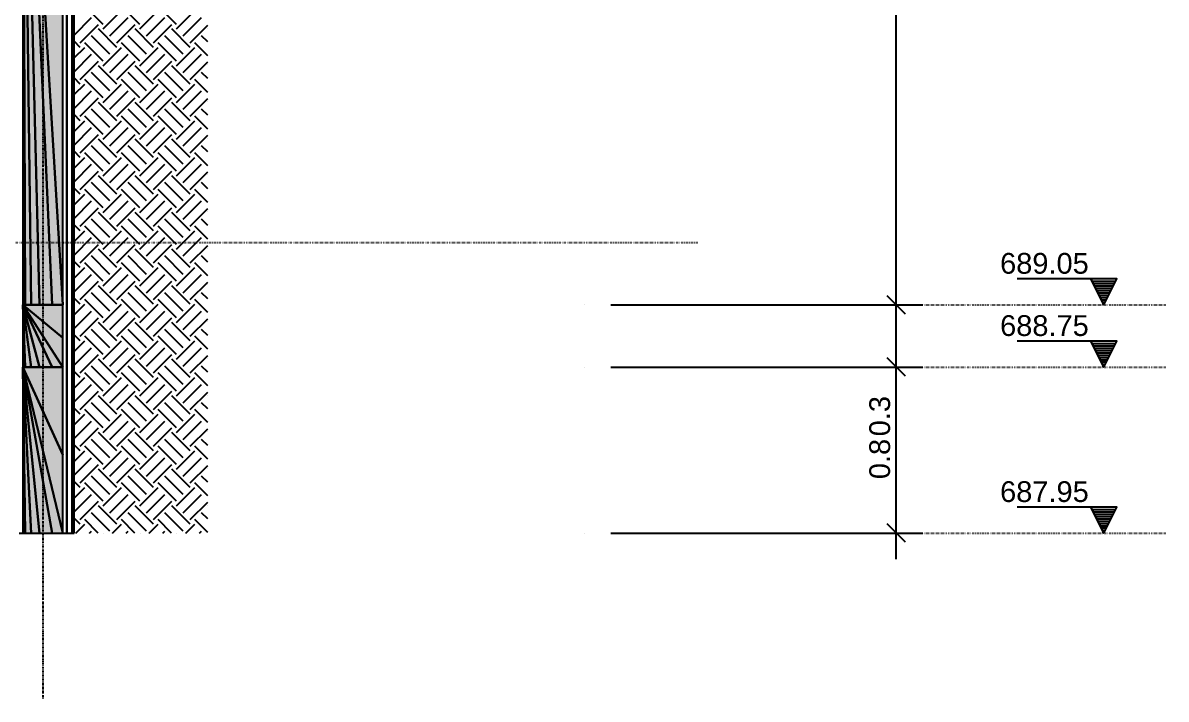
# Model space of a CAD drawing. Extents: x 37185 to 43130, y -8131 to -3926.
# Drawn here: x 40159.9 to 40527.1, y -7787.2 to -7569.9 of the extents above; entities that cross this region are included whole.
import ezdxf

# ---------------------------------------------------------------- set-up
doc = ezdxf.new("R2010")
doc.units = 0
doc.header["$MEASUREMENT"] = 0
doc.linetypes.add('ESTILO_TQS_0002', pattern=[0.4, 0.1, -0.3])
doc.linetypes.add('ESTILO_TQS_0004', pattern=[1.12, 0.5, -0.2, 0.01, -0.2, 0.01, -0.2])
for name, color, linetype in [('36', 253, 'CONTINUOUS'), ('47', 15, 'CONTINUOUS'), ('48', 4, 'CONTINUOUS'), ('52', 3, 'CONTINUOUS'), ('67', 7, 'CONTINUOUS'), ('70', 160, 'CONTINUOUS'), ('75', 9, 'CONTINUOUS'), ('79', 12, 'CONTINUOUS'), ('96', 252, 'CONTINUOUS')]:
    doc.layers.add(name, color=color, linetype=linetype)
doc.styles.add('TQS_ARIAL', font='arial.ttf')

msp = doc.modelspace()

# ---------------------------------------------------------------- linework, layer by layer
at = {"layer": '36', "linetype": 'Continuous'}
for p, q in [((40511.24, -7725.5), (40479.24, -7725.5)), ((40507.07, -7733.84), (40502.9, -7725.5)), ((40507.07, -7733.84), (40511.24, -7725.5)), ((40503.28, -7726.25), (40510.87, -7726.25)), ((40503.65, -7726.99), (40510.49, -7726.99)), ((40504.02, -7727.73), (40510.12, -7727.73)), ((40504.39, -7728.48), (40509.75, -7728.48)), ((40504.76, -7729.22), (40509.38, -7729.22)), ((40505.13, -7729.96), (40509.01, -7729.96)), ((40505.5, -7730.7), (40508.64, -7730.7)), ((40505.88, -7731.45), (40508.26, -7731.45)), ((40506.25, -7732.19), (40507.89, -7732.19)), ((40506.62, -7732.93), (40507.52, -7732.93))]:
    msp.add_line(p, q, dxfattribs=at)
at = {"layer": '47', "linetype": 'Continuous'}
for p, q in [((40185.63, -7570.41), (40179.74, -7564.52)), ((40185.63, -7571.88), (40191.53, -7565.99)), ((40197.42, -7570.41), (40191.53, -7564.52)), ((40197.42, -7571.88), (40203.31, -7565.99)), ((40209.2, -7570.41), (40203.31, -7564.52)), ((40209.2, -7571.88), (40215.1, -7565.99)), ((40176.32, -7573.83), (40181.95, -7568.2)), ((40178.27, -7576.3), (40184.16, -7570.41)), ((40187.84, -7574.09), (40193.74, -7568.2)), ((40190.05, -7576.3), (40195.95, -7570.41)), ((40199.63, -7574.09), (40205.52, -7568.2)), ((40201.84, -7576.3), (40207.73, -7570.41)), ((40211.41, -7574.09), (40217.31, -7568.2)), ((40213.62, -7576.3), (40219.25, -7570.68)), ((40187.84, -7579.99), (40181.95, -7574.09)), ((40190.05, -7577.78), (40184.16, -7571.88)), ((40199.63, -7579.99), (40193.74, -7574.09)), ((40201.84, -7577.78), (40195.95, -7571.88)), ((40211.41, -7579.99), (40205.52, -7574.09)), ((40213.62, -7577.78), (40207.73, -7571.88)), ((40219.25, -7576.04), (40217.31, -7574.09)), ((40219.25, -7571.62), (40219.25, -7571.62)), ((40178.27, -7577.78), (40176.32, -7575.83)), ((40176.32, -7581.2), (40179.74, -7577.78)), ((40176.32, -7578.25), (40176.32, -7578.25)), ((40185.63, -7582.2), (40179.74, -7576.3)), ((40185.63, -7583.67), (40191.53, -7577.78)), ((40197.42, -7582.2), (40191.53, -7576.3)), ((40197.42, -7583.67), (40203.31, -7577.78)), ((40209.2, -7582.2), (40203.31, -7576.3)), ((40209.2, -7583.67), (40215.1, -7577.78)), ((40219.25, -7580.46), (40215.1, -7576.3)), ((40176.32, -7585.62), (40181.95, -7579.99)), ((40178.27, -7588.09), (40184.16, -7582.2)), ((40187.84, -7585.88), (40193.74, -7579.99)), ((40190.05, -7588.09), (40195.95, -7582.2)), ((40199.63, -7585.88), (40205.52, -7579.99)), ((40201.84, -7588.09), (40207.73, -7582.2)), ((40211.41, -7585.88), (40217.31, -7579.99)), ((40187.84, -7591.77), (40181.95, -7585.88)), ((40190.05, -7589.56), (40184.16, -7583.67)), ((40199.63, -7591.77), (40193.74, -7585.88)), ((40201.84, -7589.56), (40195.95, -7583.67)), ((40211.41, -7591.77), (40205.52, -7585.88)), ((40213.62, -7589.56), (40207.73, -7583.67)), ((40213.62, -7588.09), (40219.25, -7582.46)), ((40219.25, -7587.82), (40217.31, -7585.88)), ((40219.25, -7583.4), (40219.25, -7583.4)), ((40178.27, -7589.56), (40176.32, -7587.61)), ((40176.32, -7592.98), (40179.74, -7589.56)), ((40185.63, -7593.98), (40179.74, -7588.09)), ((40185.63, -7595.45), (40191.53, -7589.56)), ((40197.42, -7593.98), (40191.53, -7588.09)), ((40197.42, -7595.45), (40203.31, -7589.56)), ((40209.2, -7593.98), (40203.31, -7588.09)), ((40209.2, -7595.45), (40215.1, -7589.56)), ((40219.25, -7592.24), (40215.1, -7588.09)), ((40176.32, -7590.04), (40176.32, -7590.04)), ((40176.32, -7597.4), (40181.95, -7591.77)), ((40187.84, -7597.66), (40193.74, -7591.77)), ((40199.63, -7597.66), (40205.52, -7591.77)), ((40211.41, -7597.66), (40217.31, -7591.77)), ((40178.27, -7599.87), (40184.16, -7593.98)), ((40190.05, -7601.35), (40184.16, -7595.45)), ((40190.05, -7599.87), (40195.95, -7593.98)), ((40201.84, -7601.35), (40195.95, -7595.45)), ((40201.84, -7599.87), (40207.73, -7593.98)), ((40213.62, -7601.35), (40207.73, -7595.45)), ((40213.62, -7599.87), (40219.25, -7594.25)), ((40219.25, -7595.19), (40219.25, -7595.19)), ((40178.27, -7601.35), (40176.32, -7599.4)), ((40185.63, -7605.77), (40179.74, -7599.87)), ((40187.84, -7603.56), (40181.95, -7597.66)), ((40197.42, -7605.77), (40191.53, -7599.87)), ((40199.63, -7603.56), (40193.74, -7597.66)), ((40209.2, -7605.77), (40203.31, -7599.87)), ((40211.41, -7603.56), (40205.52, -7597.66)), ((40219.25, -7604.03), (40215.1, -7599.87)), ((40219.25, -7599.61), (40217.31, -7597.66)), ((40176.32, -7604.77), (40179.74, -7601.35)), ((40176.32, -7601.82), (40176.32, -7601.82)), ((40176.32, -7609.19), (40181.95, -7603.56)), ((40185.63, -7607.24), (40191.53, -7601.35)), ((40187.84, -7609.45), (40193.74, -7603.56)), ((40197.42, -7607.24), (40203.31, -7601.35)), ((40199.63, -7609.45), (40205.52, -7603.56)), ((40209.2, -7607.24), (40215.1, -7601.35)), ((40211.41, -7609.45), (40217.31, -7603.56)), ((40178.27, -7611.66), (40184.16, -7605.77)), ((40190.05, -7613.13), (40184.16, -7607.24)), ((40190.05, -7611.66), (40195.95, -7605.77)), ((40201.84, -7613.13), (40195.95, -7607.24)), ((40201.84, -7611.66), (40207.73, -7605.77)), ((40213.62, -7613.13), (40207.73, -7607.24)), ((40213.62, -7611.66), (40219.25, -7606.03)), ((40219.25, -7606.97), (40219.25, -7606.97)), ((40178.27, -7613.13), (40176.32, -7611.18)), ((40185.63, -7617.55), (40179.74, -7611.66)), ((40187.84, -7615.34), (40181.95, -7609.45)), ((40197.42, -7617.55), (40191.53, -7611.66)), ((40199.63, -7615.34), (40193.74, -7609.45)), ((40209.2, -7617.55), (40203.31, -7611.66)), ((40211.41, -7615.34), (40205.52, -7609.45)), ((40219.25, -7615.81), (40215.1, -7611.66)), ((40219.25, -7611.39), (40217.31, -7609.45)), ((40176.32, -7616.55), (40179.74, -7613.13)), ((40176.32, -7613.61), (40176.32, -7613.61)), ((40176.32, -7620.97), (40181.95, -7615.34)), ((40185.63, -7619.02), (40191.53, -7613.13)), ((40187.84, -7621.23), (40193.74, -7615.34)), ((40197.42, -7619.02), (40203.31, -7613.13)), ((40199.63, -7621.23), (40205.52, -7615.34)), ((40209.2, -7619.02), (40215.1, -7613.13)), ((40211.41, -7621.23), (40217.31, -7615.34)), ((40178.27, -7623.44), (40184.16, -7617.55)), ((40190.05, -7624.92), (40184.16, -7619.02)), ((40190.05, -7623.44), (40195.95, -7617.55)), ((40201.84, -7624.92), (40195.95, -7619.02)), ((40201.84, -7623.44), (40207.73, -7617.55)), ((40213.62, -7624.92), (40207.73, -7619.02)), ((40213.62, -7623.44), (40219.25, -7617.82)), ((40219.25, -7618.76), (40219.25, -7618.76)), ((40187.84, -7627.13), (40181.95, -7621.23)), ((40199.63, -7627.13), (40193.74, -7621.23)), ((40211.41, -7627.13), (40205.52, -7621.23)), ((40219.25, -7623.18), (40217.31, -7621.23)), ((40178.27, -7624.92), (40176.32, -7622.97)), ((40176.32, -7628.34), (40179.74, -7624.92)), ((40176.32, -7625.39), (40176.32, -7625.39)), ((40185.63, -7629.34), (40179.74, -7623.44)), ((40185.63, -7630.81), (40191.53, -7624.92)), ((40197.42, -7629.34), (40191.53, -7623.44)), ((40197.42, -7630.81), (40203.31, -7624.92)), ((40209.2, -7629.34), (40203.31, -7623.44)), ((40209.2, -7630.81), (40215.1, -7624.92)), ((40219.25, -7627.6), (40215.1, -7623.44)), ((40176.32, -7632.76), (40181.95, -7627.13)), ((40178.27, -7635.23), (40184.16, -7629.34)), ((40187.84, -7633.02), (40193.74, -7627.13)), ((40190.05, -7635.23), (40195.95, -7629.34)), ((40199.63, -7633.02), (40205.52, -7627.13)), ((40201.84, -7635.23), (40207.73, -7629.34)), ((40211.41, -7633.02), (40217.31, -7627.13)), ((40213.62, -7635.23), (40219.25, -7629.6)), ((40187.84, -7638.91), (40181.95, -7633.02)), ((40190.05, -7636.7), (40184.16, -7630.81)), ((40199.63, -7638.91), (40193.74, -7633.02)), ((40201.84, -7636.7), (40195.95, -7630.81)), ((40211.41, -7638.91), (40205.52, -7633.02)), ((40213.62, -7636.7), (40207.73, -7630.81)), ((40219.25, -7634.96), (40217.31, -7633.02)), ((40219.25, -7630.54), (40219.25, -7630.54)), ((40178.27, -7636.7), (40176.32, -7634.75)), ((40176.32, -7640.12), (40179.74, -7636.7)), ((40176.32, -7637.18), (40176.32, -7637.18)), ((40185.63, -7641.12), (40179.74, -7635.23)), ((40185.63, -7642.59), (40191.53, -7636.7)), ((40197.42, -7641.12), (40191.53, -7635.23)), ((40197.42, -7642.59), (40203.31, -7636.7)), ((40209.2, -7641.12), (40203.31, -7635.23)), ((40209.2, -7642.59), (40215.1, -7636.7)), ((40219.25, -7639.38), (40215.1, -7635.23)), ((40176.32, -7644.54), (40181.95, -7638.91)), ((40187.84, -7644.8), (40193.74, -7638.91)), ((40199.63, -7644.8), (40205.52, -7638.91)), ((40211.41, -7644.8), (40217.31, -7638.91)), ((40178.27, -7647.01), (40184.16, -7641.12)), ((40190.05, -7648.49), (40184.16, -7642.59)), ((40190.05, -7647.01), (40195.95, -7641.12)), ((40201.84, -7648.49), (40195.95, -7642.59)), ((40201.84, -7647.01), (40207.73, -7641.12)), ((40213.62, -7648.49), (40207.73, -7642.59)), ((40213.62, -7647.01), (40219.25, -7641.39)), ((40219.25, -7642.33), (40219.25, -7642.33)), ((40178.27, -7648.49), (40176.32, -7646.54)), ((40185.63, -7652.91), (40179.74, -7647.01)), ((40187.84, -7650.7), (40181.95, -7644.8)), ((40197.42, -7652.91), (40191.53, -7647.01)), ((40199.63, -7650.7), (40193.74, -7644.8)), ((40209.2, -7652.91), (40203.31, -7647.01)), ((40211.41, -7650.7), (40205.52, -7644.8)), ((40219.25, -7651.17), (40215.1, -7647.01)), ((40219.25, -7646.75), (40217.31, -7644.8)), ((40176.32, -7651.91), (40179.74, -7648.49)), ((40176.32, -7648.96), (40176.32, -7648.96)), ((40176.32, -7656.33), (40181.95, -7650.7)), ((40185.63, -7654.38), (40191.53, -7648.49)), ((40187.84, -7656.59), (40193.74, -7650.7)), ((40197.42, -7654.38), (40203.31, -7648.49)), ((40199.63, -7656.59), (40205.52, -7650.7)), ((40209.2, -7654.38), (40215.1, -7648.49)), ((40211.41, -7656.59), (40217.31, -7650.7)), ((40178.27, -7658.8), (40184.16, -7652.91)), ((40190.05, -7660.27), (40184.16, -7654.38)), ((40190.05, -7658.8), (40195.95, -7652.91)), ((40201.84, -7660.27), (40195.95, -7654.38)), ((40201.84, -7658.8), (40207.73, -7652.91)), ((40213.62, -7660.27), (40207.73, -7654.38)), ((40213.62, -7658.8), (40219.25, -7653.17)), ((40219.25, -7654.11), (40219.25, -7654.11)), ((40178.27, -7660.27), (40176.32, -7658.32)), ((40185.63, -7664.69), (40179.74, -7658.8)), ((40187.84, -7662.48), (40181.95, -7656.59)), ((40197.42, -7664.69), (40191.53, -7658.8)), ((40199.63, -7662.48), (40193.74, -7656.59)), ((40209.2, -7664.69), (40203.31, -7658.8)), ((40211.41, -7662.48), (40205.52, -7656.59)), ((40219.25, -7662.95), (40215.1, -7658.8)), ((40219.25, -7658.53), (40217.31, -7656.59)), ((40176.32, -7663.69), (40179.74, -7660.27)), ((40176.32, -7660.75), (40176.32, -7660.75)), ((40176.32, -7668.11), (40181.95, -7662.48)), ((40185.63, -7666.17), (40191.53, -7660.27)), ((40187.84, -7668.37), (40193.74, -7662.48)), ((40197.42, -7666.17), (40203.31, -7660.27)), ((40199.63, -7668.37), (40205.52, -7662.48)), ((40209.2, -7666.17), (40215.1, -7660.27)), ((40211.41, -7668.37), (40217.31, -7662.48)), ((40178.27, -7670.58), (40184.16, -7664.69)), ((40190.05, -7672.06), (40184.16, -7666.17)), ((40190.05, -7670.58), (40195.95, -7664.69)), ((40201.84, -7672.06), (40195.95, -7666.17)), ((40201.84, -7670.58), (40207.73, -7664.69)), ((40213.62, -7672.06), (40207.73, -7666.17)), ((40213.62, -7670.58), (40219.25, -7664.96)), ((40219.25, -7665.9), (40219.25, -7665.9)), ((40178.27, -7672.06), (40176.32, -7670.11)), ((40187.84, -7674.27), (40181.95, -7668.37)), ((40199.63, -7674.27), (40193.74, -7668.37)), ((40211.41, -7674.27), (40205.52, -7668.37)), ((40219.25, -7670.32), (40217.31, -7668.37)), ((40176.32, -7675.48), (40179.74, -7672.06)), ((40176.32, -7672.53), (40176.32, -7672.53)), ((40185.63, -7676.48), (40179.74, -7670.58)), ((40185.63, -7677.95), (40191.53, -7672.06)), ((40197.42, -7676.48), (40191.53, -7670.58)), ((40197.42, -7677.95), (40203.31, -7672.06)), ((40209.2, -7676.48), (40203.31, -7670.58)), ((40209.2, -7677.95), (40215.1, -7672.06)), ((40219.25, -7674.74), (40215.1, -7670.58)), ((40176.32, -7679.9), (40181.95, -7674.27)), ((40178.27, -7682.37), (40184.16, -7676.48)), ((40187.84, -7680.16), (40193.74, -7674.27)), ((40190.05, -7682.37), (40195.95, -7676.48)), ((40199.63, -7680.16), (40205.52, -7674.27)), ((40201.84, -7682.37), (40207.73, -7676.48)), ((40211.41, -7680.16), (40217.31, -7674.27)), ((40213.62, -7682.37), (40219.25, -7676.74)), ((40219.25, -7677.68), (40219.25, -7677.68)), ((40187.84, -7686.05), (40181.95, -7680.16)), ((40190.05, -7683.84), (40184.16, -7677.95)), ((40199.63, -7686.05), (40193.74, -7680.16)), ((40201.84, -7683.84), (40195.95, -7677.95)), ((40211.41, -7686.05), (40205.52, -7680.16)), ((40213.62, -7683.84), (40207.73, -7677.95)), ((40219.25, -7682.1), (40217.31, -7680.16)), ((40178.27, -7683.84), (40176.32, -7681.89)), ((40176.32, -7687.26), (40179.74, -7683.84)), ((40176.32, -7684.32), (40176.32, -7684.32)), ((40185.63, -7688.26), (40179.74, -7682.37)), ((40185.63, -7689.74), (40191.53, -7683.84)), ((40197.42, -7688.26), (40191.53, -7682.37)), ((40197.42, -7689.74), (40203.31, -7683.84)), ((40209.2, -7688.26), (40203.31, -7682.37)), ((40209.2, -7689.74), (40215.1, -7683.84)), ((40219.25, -7686.52), (40215.1, -7682.37)), ((40176.32, -7691.68), (40181.95, -7686.05)), ((40178.27, -7694.15), (40184.16, -7688.26)), ((40187.84, -7691.94), (40193.74, -7686.05)), ((40190.05, -7694.15), (40195.95, -7688.26)), ((40199.63, -7691.94), (40205.52, -7686.05)), ((40201.84, -7694.15), (40207.73, -7688.26)), ((40211.41, -7691.94), (40217.31, -7686.05)), ((40213.62, -7694.15), (40219.25, -7688.53)), ((40187.84, -7697.84), (40181.95, -7691.94)), ((40190.05, -7695.63), (40184.16, -7689.74)), ((40199.63, -7697.84), (40193.74, -7691.94)), ((40201.84, -7695.63), (40195.95, -7689.74)), ((40211.41, -7697.84), (40205.52, -7691.94)), ((40213.62, -7695.63), (40207.73, -7689.74)), ((40219.25, -7693.89), (40217.31, -7691.94)), ((40219.25, -7689.47), (40219.25, -7689.47)), ((40178.27, -7695.63), (40176.32, -7693.68)), ((40176.32, -7699.05), (40179.74, -7695.63)), ((40176.32, -7696.1), (40176.32, -7696.1)), ((40185.63, -7700.05), (40179.74, -7694.15)), ((40185.63, -7701.52), (40191.53, -7695.63)), ((40197.42, -7700.05), (40191.53, -7694.15)), ((40197.42, -7701.52), (40203.31, -7695.63)), ((40209.2, -7700.05), (40203.31, -7694.15)), ((40209.2, -7701.52), (40215.1, -7695.63)), ((40219.25, -7698.31), (40215.1, -7694.15)), ((40176.32, -7703.47), (40181.95, -7697.84)), ((40187.84, -7703.73), (40193.74, -7697.84)), ((40199.63, -7703.73), (40205.52, -7697.84)), ((40211.41, -7703.73), (40217.31, -7697.84)), ((40178.27, -7705.94), (40184.16, -7700.05)), ((40190.05, -7707.41), (40184.16, -7701.52)), ((40190.05, -7705.94), (40195.95, -7700.05)), ((40201.84, -7707.41), (40195.95, -7701.52)), ((40201.84, -7705.94), (40207.73, -7700.05)), ((40213.62, -7707.41), (40207.73, -7701.52)), ((40213.62, -7705.94), (40219.25, -7700.31)), ((40219.25, -7701.25), (40219.25, -7701.25)), ((40178.27, -7707.41), (40176.32, -7705.46)), ((40185.63, -7711.83), (40179.74, -7705.94)), ((40187.84, -7709.62), (40181.95, -7703.73)), ((40197.42, -7711.83), (40191.53, -7705.94)), ((40199.63, -7709.62), (40193.74, -7703.73)), ((40209.2, -7711.83), (40203.31, -7705.94)), ((40211.41, -7709.62), (40205.52, -7703.73)), ((40219.25, -7710.09), (40215.1, -7705.94)), ((40219.25, -7705.67), (40217.31, -7703.73)), ((40176.32, -7710.83), (40179.74, -7707.41)), ((40176.32, -7707.89), (40176.32, -7707.89)), ((40176.32, -7715.25), (40181.95, -7709.62)), ((40185.63, -7713.31), (40191.53, -7707.41)), ((40187.84, -7715.52), (40193.74, -7709.62)), ((40197.42, -7713.31), (40203.31, -7707.41)), ((40199.63, -7715.52), (40205.52, -7709.62)), ((40209.2, -7713.31), (40215.1, -7707.41)), ((40211.41, -7715.52), (40217.31, -7709.62)), ((40178.27, -7717.72), (40184.16, -7711.83)), ((40190.05, -7719.2), (40184.16, -7713.31)), ((40190.05, -7717.72), (40195.95, -7711.83)), ((40201.84, -7719.2), (40195.95, -7713.31)), ((40201.84, -7717.72), (40207.73, -7711.83)), ((40213.62, -7719.2), (40207.73, -7713.31)), ((40213.62, -7717.72), (40219.25, -7712.1)), ((40219.25, -7713.04), (40219.25, -7713.04)), ((40178.27, -7719.2), (40176.32, -7717.25)), ((40185.63, -7723.62), (40179.74, -7717.72)), ((40187.84, -7721.41), (40181.95, -7715.52)), ((40197.42, -7723.62), (40191.53, -7717.72)), ((40199.63, -7721.41), (40193.74, -7715.52)), ((40209.2, -7723.62), (40203.31, -7717.72)), ((40211.41, -7721.41), (40205.52, -7715.52)), ((40219.25, -7721.88), (40215.1, -7717.72)), ((40219.25, -7717.46), (40217.31, -7715.52)), ((40176.32, -7722.62), (40179.74, -7719.2)), ((40176.32, -7719.67), (40176.32, -7719.67)), ((40176.32, -7727.04), (40181.95, -7721.41)), ((40185.63, -7725.09), (40191.53, -7719.2)), ((40187.84, -7727.3), (40193.74, -7721.41)), ((40197.42, -7725.09), (40203.31, -7719.2)), ((40199.63, -7727.3), (40205.52, -7721.41)), ((40209.2, -7725.09), (40215.1, -7719.2)), ((40211.41, -7727.3), (40217.31, -7721.41)), ((40178.27, -7729.51), (40184.16, -7723.62)), ((40190.05, -7730.98), (40184.16, -7725.09)), ((40190.05, -7729.51), (40195.95, -7723.62)), ((40201.84, -7730.98), (40195.95, -7725.09)), ((40201.84, -7729.51), (40207.73, -7723.62)), ((40213.62, -7730.98), (40207.73, -7725.09)), ((40213.62, -7729.51), (40219.25, -7723.88)), ((40219.25, -7724.82), (40219.25, -7724.82)), ((40178.27, -7730.98), (40176.32, -7729.03)), ((40187.84, -7733.19), (40181.95, -7727.3)), ((40199.63, -7733.19), (40193.74, -7727.3)), ((40211.41, -7733.19), (40205.52, -7727.3)), ((40219.25, -7729.24), (40217.31, -7727.3)), ((40176.32, -7731.46), (40176.32, -7731.46)), ((40176.89, -7733.84), (40179.74, -7730.98)), ((40184.07, -7733.84), (40179.74, -7729.51)), ((40188.67, -7733.84), (40191.53, -7730.98)), ((40195.85, -7733.84), (40191.53, -7729.51)), ((40200.46, -7733.84), (40203.31, -7730.98)), ((40207.64, -7733.84), (40203.31, -7729.51)), ((40212.24, -7733.84), (40215.1, -7730.98)), ((40219.25, -7733.66), (40215.1, -7729.51)), ((40176.7, -7733.84), (40176.7, -7733.84)), ((40181.12, -7733.84), (40181.12, -7733.84)), ((40181.31, -7733.84), (40181.95, -7733.19)), ((40185.73, -7733.84), (40185.73, -7733.84)), ((40188.49, -7733.84), (40188.49, -7733.84)), ((40192.91, -7733.84), (40192.91, -7733.84)), ((40193.09, -7733.84), (40193.74, -7733.19)), ((40197.51, -7733.84), (40197.51, -7733.84)), ((40200.27, -7733.84), (40200.27, -7733.84)), ((40204.69, -7733.84), (40204.69, -7733.84)), ((40204.88, -7733.84), (40205.52, -7733.19)), ((40209.3, -7733.84), (40209.3, -7733.84)), ((40212.06, -7733.84), (40212.06, -7733.84)), ((40216.48, -7733.84), (40216.48, -7733.84)), ((40216.66, -7733.84), (40217.31, -7733.19))]:
    msp.add_line(p, q, dxfattribs=at)
at = {"layer": '48', "linetype": 'Continuous'}
for p, q in [((40173.98, -7660.5), (40173.98, -7481.83)), ((40173.98, -7481.83), (40173.98, -7660.5)), ((40175.72, -7660.5), (40175.72, -7481.83)), ((40175.72, -7481.83), (40175.72, -7660.5)), ((40176.32, -7660.5), (40176.32, -7481.83)), ((40173.98, -7680.5), (40173.98, -7660.5)), ((40173.98, -7660.5), (40173.98, -7680.5)), ((40175.72, -7680.5), (40175.72, -7660.5)), ((40175.72, -7660.5), (40175.72, -7680.5)), ((40176.32, -7680.5), (40176.32, -7660.5)), ((40173.98, -7733.84), (40173.98, -7680.5)), ((40173.98, -7680.5), (40173.98, -7733.84)), ((40175.72, -7733.84), (40175.72, -7680.5)), ((40175.72, -7680.5), (40175.72, -7733.84)), ((40176.32, -7733.84), (40176.32, -7680.5)), ((40158.66, -7733.84), (40159.91, -7733.84)), ((40172.72, -7733.84), (40173.98, -7733.84)), ((40173.98, -7733.84), (40175.72, -7733.84)), ((40175.72, -7733.84), (40176.32, -7733.84))]:
    msp.add_line(p, q, dxfattribs=at)
at = {"layer": '52', "linetype": 'Continuous'}
for points in [[(40172.72, -7733.84), (40172.72, -7708.67), (40172.72, -7680.5), (40172.72, -7671.07), (40172.72, -7660.5), (40172.72, -7560.46), (40172.72, -7481.83), (40172.72, -7474.99), (40172.72, -7448.5), (40172.72, -7357.9), (40172.72, -7289.84), (40172.72, -7282.99), (40172.72, -7256.5), (40172.72, -7154.26), (40172.72, -7096.5), (40172.72, -7084.87), (40172.72, -7039.84)], [(40159.91, -7256.5), (40159.91, -7263.35), (40159.91, -7289.84), (40159.91, -7347.11), (40159.91, -7448.5), (40159.91, -7455.34), (40159.91, -7481.83), (40159.91, -7548.54), (40159.91, -7660.5)], [(40159.91, -7660.5), (40159.91, -7669.94), (40159.91, -7680.5), (40159.91, -7705.67), (40159.91, -7733.84)], [(40171.32, -7660.5), (40168.06, -7660.5), (40164.58, -7660.5), (40161.32, -7660.5), (40159.91, -7660.5)], [(40159.91, -7660.5), (40160.64, -7660.5), (40161.32, -7660.5)], [(40161.32, -7660.5), (40162.6, -7660.5), (40164.58, -7660.5)], [(40164.58, -7660.5), (40165.23, -7660.5), (40168.06, -7660.5)], [(40168.06, -7660.5), (40169.28, -7660.5), (40171.32, -7660.5)], [(40159.91, -7733.84), (40160.64, -7733.84), (40161.32, -7733.84), (40162.6, -7733.84), (40164.58, -7733.84), (40165.23, -7733.84), (40168.06, -7733.84), (40169.28, -7733.84), (40171.32, -7733.84), (40172.72, -7733.84)]]:
    msp.add_lwpolyline(points, dxfattribs=at)
at = {"layer": '67', "linetype": 'ESTILO_TQS_0002'}
for p, q in [((38396.54, -7640.5), (40376.85, -7640.5)), ((40440.4, -7660.5), (40527.07, -7660.5)), ((40440.4, -7680.5), (40527.07, -7680.5)), ((40440.4, -7733.84), (40527.07, -7733.84))]:
    msp.add_line(p, q, dxfattribs=at)
at = {"layer": '70', "linetype": 'ESTILO_TQS_0004'}
msp.add_line((40166.32, -4477.43), (40166.32, -7787.17), dxfattribs=at)
at = {"layer": '75', "linetype": 'Continuous'}
for p, q in [((40440.4, -7668.84), (40440.4, -7440.17)), ((40440.4, -7688.84), (40440.4, -7652.17)), ((40511.24, -7652.17), (40479.24, -7652.17)), ((40507.07, -7660.5), (40502.9, -7652.17)), ((40503.28, -7652.91), (40510.87, -7652.91)), ((40503.65, -7653.66), (40510.49, -7653.66)), ((40504.02, -7654.4), (40510.12, -7654.4)), ((40504.39, -7655.14), (40509.75, -7655.14)), ((40507.07, -7660.5), (40511.24, -7652.17)), ((40443.35, -7663.45), (40437.46, -7657.56)), ((40443.35, -7663.45), (40437.46, -7657.56)), ((40504.76, -7655.89), (40509.38, -7655.89)), ((40505.13, -7656.63), (40509.01, -7656.63)), ((40505.5, -7657.37), (40508.64, -7657.37)), ((40505.88, -7658.12), (40508.26, -7658.12)), ((40506.25, -7658.86), (40507.89, -7658.86)), ((40340.4, -7660.5), (40340.4, -7660.5)), ((40340.4, -7660.5), (40340.4, -7660.5)), ((40348.74, -7660.5), (40448.74, -7660.5)), ((40348.74, -7660.5), (40448.74, -7660.5)), ((40506.62, -7659.6), (40507.52, -7659.6)), ((40440.4, -7742.17), (40440.4, -7672.17)), ((40511.24, -7672.17), (40479.24, -7672.17)), ((40507.07, -7680.5), (40502.9, -7672.17)), ((40503.28, -7672.91), (40510.87, -7672.91)), ((40503.65, -7673.66), (40510.49, -7673.66)), ((40507.07, -7680.5), (40511.24, -7672.17)), ((40443.35, -7683.45), (40437.46, -7677.56)), ((40443.35, -7683.45), (40437.46, -7677.56)), ((40504.02, -7674.4), (40510.12, -7674.4)), ((40504.39, -7675.14), (40509.75, -7675.14)), ((40504.76, -7675.89), (40509.38, -7675.89)), ((40505.13, -7676.63), (40509.01, -7676.63)), ((40505.5, -7677.37), (40508.64, -7677.37)), ((40340.4, -7680.5), (40340.4, -7680.5)), ((40340.4, -7680.5), (40340.4, -7680.5)), ((40348.74, -7680.5), (40448.74, -7680.5)), ((40348.74, -7680.5), (40448.74, -7680.5)), ((40505.88, -7678.12), (40508.26, -7678.12)), ((40506.25, -7678.86), (40507.89, -7678.86)), ((40506.62, -7679.6), (40507.52, -7679.6)), ((40443.35, -7736.78), (40437.46, -7730.89)), ((40340.4, -7733.84), (40340.4, -7733.84)), ((40348.74, -7733.84), (40448.74, -7733.84))]:
    msp.add_line(p, q, dxfattribs=at)
at = {"layer": '79', "linetype": 'Continuous'}
for points in [[(40502.9, -7652.17), (40507.07, -7660.5), (40511.24, -7652.17), (40502.9, -7652.17)], [(40502.9, -7672.17), (40507.07, -7680.5), (40511.24, -7672.17), (40502.9, -7672.17)], [(40502.9, -7725.5), (40507.07, -7733.84), (40511.24, -7725.5), (40502.9, -7725.5)]]:
    msp.add_lwpolyline(points, dxfattribs=at)
at = {"layer": '96', "linetype": 'Continuous'}
for points in [[(40159.91, -7448.5), (40159.91, -7660.5), (40160.64, -7660.5), (40159.91, -7448.5)], [(40159.91, -7448.5), (40160.64, -7660.5), (40162.6, -7660.5), (40159.91, -7448.5)], [(40159.91, -7448.5), (40162.6, -7660.5), (40165.23, -7660.5), (40159.91, -7448.5)], [(40159.91, -7448.5), (40165.23, -7660.5), (40169.28, -7660.5), (40159.91, -7448.5)], [(40159.91, -7448.5), (40169.28, -7660.5), (40172.72, -7660.5), (40159.91, -7448.5)], [(40159.91, -7448.5), (40172.72, -7660.5), (40172.72, -7560.46), (40159.91, -7448.5)], [(40159.91, -7660.5), (40159.91, -7680.5), (40160.64, -7680.5), (40159.91, -7660.5)], [(40159.91, -7660.5), (40160.64, -7680.5), (40162.6, -7680.5), (40159.91, -7660.5)], [(40159.91, -7660.5), (40162.6, -7680.5), (40165.23, -7680.5), (40159.91, -7660.5)], [(40159.91, -7660.5), (40165.23, -7680.5), (40169.28, -7680.5), (40159.91, -7660.5)], [(40159.91, -7660.5), (40169.28, -7680.5), (40172.72, -7680.5), (40159.91, -7660.5)], [(40159.91, -7660.5), (40172.72, -7680.5), (40172.72, -7671.07), (40159.91, -7660.5)], [(40159.91, -7660.5), (40172.72, -7671.07), (40172.72, -7660.5), (40159.91, -7660.5)], [(40159.91, -7680.5), (40159.91, -7733.84), (40160.64, -7733.84), (40159.91, -7680.5)], [(40159.91, -7680.5), (40160.64, -7733.84), (40162.6, -7733.84), (40159.91, -7680.5)], [(40159.91, -7680.5), (40162.6, -7733.84), (40165.23, -7733.84), (40159.91, -7680.5)], [(40159.91, -7680.5), (40165.23, -7733.84), (40169.28, -7733.84), (40159.91, -7680.5)], [(40159.91, -7680.5), (40169.28, -7733.84), (40172.72, -7733.84), (40159.91, -7680.5)], [(40159.91, -7680.5), (40172.72, -7733.84), (40172.72, -7708.67), (40159.91, -7680.5)], [(40159.91, -7680.5), (40172.72, -7708.67), (40172.72, -7680.5), (40159.91, -7680.5)]]:
    msp.add_lwpolyline(points, dxfattribs=at)
for points in [[(40159.91, -7448.5), (40159.91, -7660.5), (40160.64, -7660.5)], [(40159.91, -7448.5), (40160.64, -7660.5), (40159.91, -7448.5)], [(40159.91, -7448.5), (40160.64, -7660.5), (40162.6, -7660.5)], [(40159.91, -7448.5), (40162.6, -7660.5), (40159.91, -7448.5)], [(40159.91, -7448.5), (40162.6, -7660.5), (40165.23, -7660.5)], [(40159.91, -7448.5), (40165.23, -7660.5), (40159.91, -7448.5)], [(40159.91, -7448.5), (40165.23, -7660.5), (40169.28, -7660.5)], [(40159.91, -7448.5), (40169.28, -7660.5), (40159.91, -7448.5)], [(40159.91, -7448.5), (40169.28, -7660.5), (40172.72, -7660.5)], [(40159.91, -7448.5), (40172.72, -7660.5), (40159.91, -7448.5)], [(40159.91, -7448.5), (40172.72, -7660.5), (40172.72, -7560.46)], [(40159.91, -7660.5), (40159.91, -7680.5), (40160.64, -7680.5)], [(40159.91, -7660.5), (40160.64, -7680.5), (40159.91, -7660.5)], [(40159.91, -7660.5), (40160.64, -7680.5), (40162.6, -7680.5)], [(40159.91, -7660.5), (40162.6, -7680.5), (40159.91, -7660.5)], [(40159.91, -7660.5), (40162.6, -7680.5), (40165.23, -7680.5)], [(40159.91, -7660.5), (40165.23, -7680.5), (40159.91, -7660.5)], [(40159.91, -7660.5), (40165.23, -7680.5), (40169.28, -7680.5)], [(40159.91, -7660.5), (40169.28, -7680.5), (40159.91, -7660.5)], [(40159.91, -7660.5), (40169.28, -7680.5), (40172.72, -7680.5)], [(40159.91, -7660.5), (40172.72, -7680.5), (40159.91, -7660.5)], [(40159.91, -7660.5), (40172.72, -7680.5), (40172.72, -7671.07)], [(40159.91, -7660.5), (40172.72, -7671.07), (40159.91, -7660.5)], [(40159.91, -7660.5), (40172.72, -7671.07), (40172.72, -7660.5)], [(40159.91, -7660.5), (40172.72, -7660.5), (40159.91, -7660.5)], [(40159.91, -7680.5), (40159.91, -7733.84), (40160.64, -7733.84)], [(40159.91, -7680.5), (40160.64, -7733.84), (40159.91, -7680.5)], [(40159.91, -7680.5), (40160.64, -7733.84), (40162.6, -7733.84)], [(40159.91, -7680.5), (40162.6, -7733.84), (40159.91, -7680.5)], [(40159.91, -7680.5), (40162.6, -7733.84), (40165.23, -7733.84)], [(40159.91, -7680.5), (40165.23, -7733.84), (40159.91, -7680.5)], [(40159.91, -7680.5), (40165.23, -7733.84), (40169.28, -7733.84)], [(40159.91, -7680.5), (40169.28, -7733.84), (40159.91, -7680.5)], [(40159.91, -7680.5), (40169.28, -7733.84), (40172.72, -7733.84)], [(40159.91, -7680.5), (40172.72, -7733.84), (40159.91, -7680.5)], [(40159.91, -7680.5), (40172.72, -7733.84), (40172.72, -7708.67)], [(40159.91, -7680.5), (40172.72, -7708.67), (40159.91, -7680.5)], [(40159.91, -7680.5), (40172.72, -7708.67), (40172.72, -7680.5)], [(40159.91, -7680.5), (40172.72, -7680.5), (40159.91, -7680.5)]]:
    msp.add_solid(points, dxfattribs=at)

# ---------------------------------------------------------------- texts
at = {"layer": '75', "linetype": 'Continuous', "style": 'TQS_ARIAL'}
for s, p in [('689.05', (40473.74, -7650.5)), ('688.75', (40473.74, -7670.5)), ('687.95', (40473.74, -7723.84))]:
    msp.add_text(s, height=6.667, dxfattribs=at).set_placement(p)
for s, p in [('0.3', (40438.4, -7702.73)), ('0.8', (40438.4, -7716.5))]:
    msp.add_text(s, height=6.667, rotation=90, dxfattribs=at).set_placement(p)

doc.saveas('drawing.dxf')
